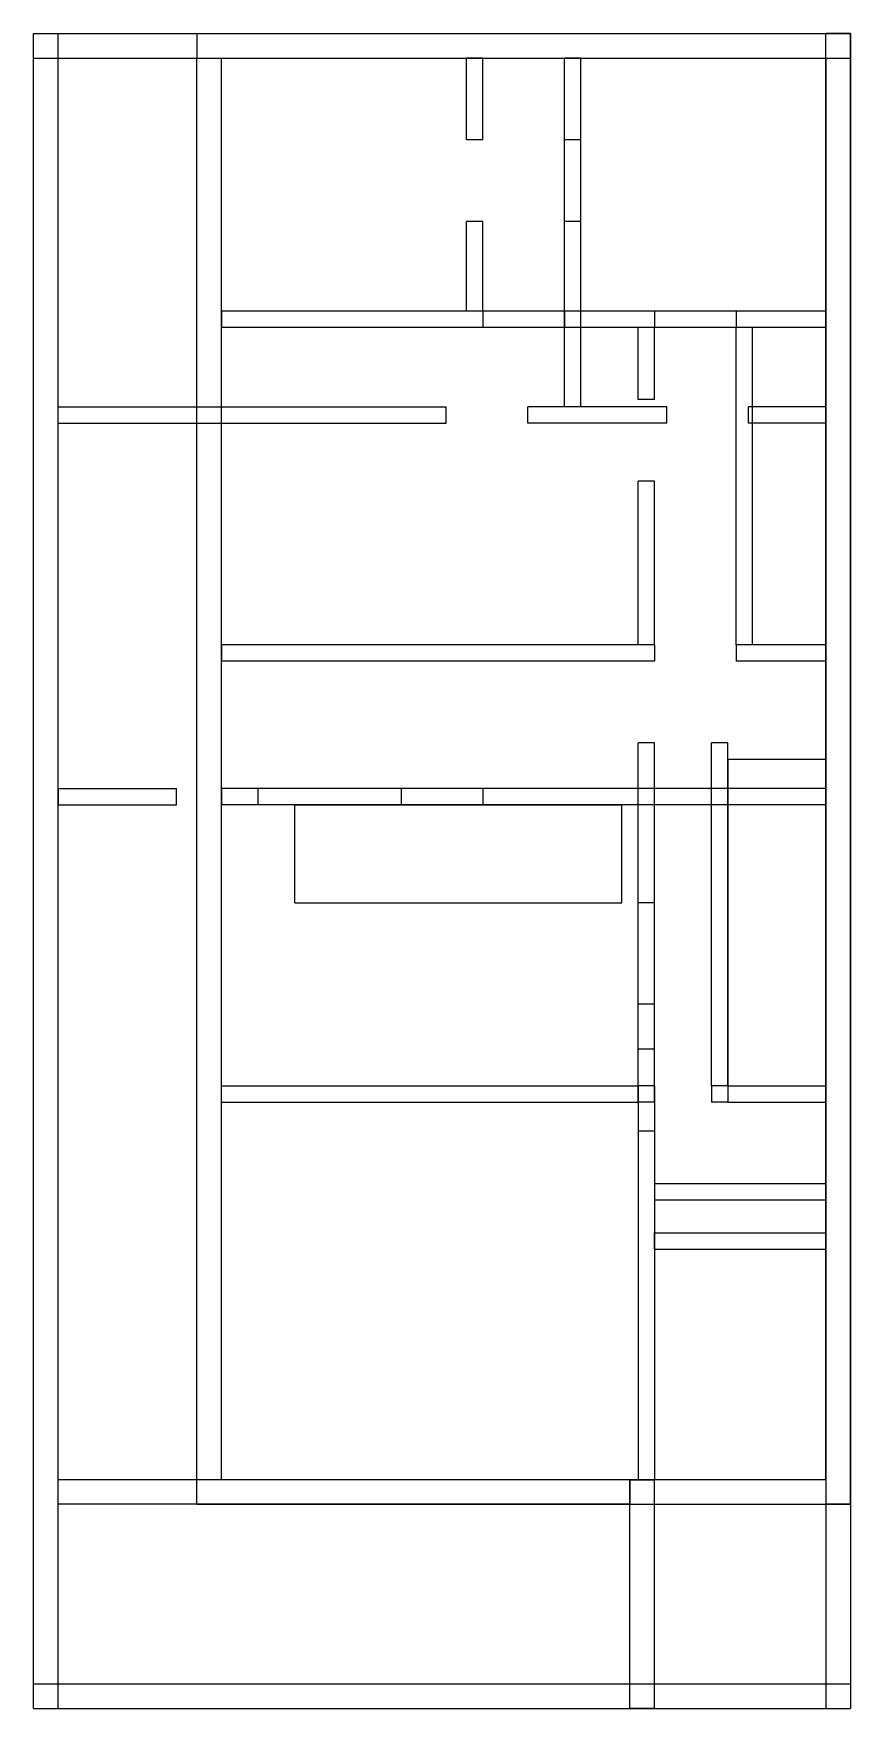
# Model space of a CAD drawing. Extents: x -5200 to 4800, y -9460 to 11040.
import ezdxf

# ---------------------------------------------------------------- set-up
doc = ezdxf.new("R2010")
doc.units = 0

msp = doc.modelspace()

# ---------------------------------------------------------------- linework, layer by layer
for p, q in [((-5200, 11040, 0), (-4900, 11040, 0)), ((-5200, 10740, 0), (-5200, 11040, 0)), ((-5200, 11040, 2850), (-4900, 11040, 2850)), ((-5200, 10740, 2850), (-5200, 11040, 2850)), ((-5200, 11040, 6000), (-4900, 11040, 6000)), ((-5200, 10740, 6000), (-5200, 11040, 6000)), ((-4900, 10740, 0), (-4900, 11040, 0)), ((-4900, 11040, 0), (4500, 11040, 0)), ((-4900, 10740, 2850), (-4900, 11040, 2850)), ((-4900, 11040, 2850), (-3200, 11040, 2850)), ((-4900, 10740, 6000), (-4900, 11040, 6000)), ((-4900, 11040, 6000), (-3200, 11040, 6000)), ((-3200, 11040, 2850), (-3200, 10740, 2850)), ((-3200, 11040, 2850), (-3200, 10740, 2850)), ((-3200, 11040, 2850), (-2900, 11040, 2850)), ((-3200, 11040, 6000), (-3200, 10740, 6000)), ((-3200, 11040, 6000), (-3200, 10740, 6000)), ((-3200, 11040, 6000), (-2900, 11040, 6000)), ((-2900, 11040, 2850), (4500, 11040, 2850)), ((-2900, 11040, 6000), (4500, 11040, 6000)), ((4500, 10740, 0), (4500, 11040, 0)), ((4500, 11040, 0), (4800, 11040, 0)), ((4800, 11040, 2850), (4500, 11040, 2850)), ((4800, 11040, 6000), (4500, 11040, 6000)), ((4800, 10740, 0), (4800, 11040, 0)), ((4800, 11040, 2850), (4800, 10740, 2850)), ((4800, 11040, 6000), (4800, 10740, 6000)), ((-5200, 10740, 0), (-4900, 10740, 0)), ((-5200, -9460, 0), (-5200, 10740, 0)), ((-5200, 10740, 2850), (-4900, 10740, 2850)), ((-5200, -9160, 2850), (-5200, 10740, 2850)), ((-5200, 10740, 6000), (-4900, 10740, 6000)), ((-5200, -9160, 6000), (-5200, 10740, 6000)), ((-4900, -9460, 0), (-4900, 10740, 0)), ((-4900, 10740, 0), (4500, 10740, 0)), ((-4900, -9160, 2850), (-4900, 10740, 2850)), ((-4900, 10740, 2850), (-3200, 10740, 2850)), ((-4900, -9160, 6000), (-4900, 10740, 6000)), ((-4900, 10740, 6000), (-3200, 10740, 6000)), ((-3200, -6660, 2850), (-3200, 10740, 2850)), ((-3200, -6660, 6000), (-3200, 10740, 6000)), ((-2900, -6660, 2850), (-2900, 10740, 2850)), ((-2900, 10740, 2850), (4500, 10740, 2850)), ((-2900, -6660, 6000), (-2900, 10740, 6000)), ((-2900, 10740, 6000), (4500, 10740, 6000)), ((300, 10740, 2850), (100, 10740, 2850)), ((100, 9740, 2850), (100, 10740, 2850)), ((300, 9740, 2850), (300, 10740, 2850)), ((1500, 10740, 0), (1300, 10740, 0)), ((1300, 6470, 0), (1300, 10740, 0)), ((1500, 10740, 2850), (1300, 10740, 2850)), ((1300, 9740, 2850), (1300, 10740, 2850)), ((1500, 6470, 0), (1500, 10740, 0)), ((1500, 9740, 2850), (1500, 10740, 2850)), ((4500, 10740, 0), (4800, 10740, 0)), ((4500, 10740, 0), (4500, -9460, 0)), ((4500, -6660, 2850), (4500, 10740, 2850)), ((4500, -6660, 6000), (4500, 10740, 6000)), ((4800, 10740, 0), (4800, -9460, 0)), ((4800, -6660, 2850), (4800, 10740, 2850)), ((4800, -6660, 6000), (4800, 10740, 6000)), ((300, 9740, 2850), (100, 9740, 2850)), ((1500, 9740, 2850), (1300, 9740, 2850)), ((300, 8740, 2850), (100, 8740, 2850)), ((100, 7640, 2850), (100, 8740, 2850)), ((300, 7640, 2850), (300, 8740, 2850)), ((1500, 8740, 2850), (1300, 8740, 2850)), ((1300, 7640, 2850), (1300, 8740, 2850)), ((1500, 7640, 2850), (1500, 8740, 2850)), ((-2900, 7640, 2850), (-2900, 7440, 2850)), ((300, 7640, 2850), (-2900, 7640, 2850)), ((-2900, 7640, 6000), (-2900, 7440, 6000)), ((2400, 7640, 6000), (-2900, 7640, 6000)), ((300, 7640, 2850), (100, 7640, 2850)), ((300, 7640, 2850), (300, 7440, 2850)), ((1300, 7640, 2850), (1300, 7440, 2850)), ((4500, 7640, 2850), (1300, 7640, 2850)), ((1500, 7640, 2850), (1300, 7640, 2850)), ((2400, 7640, 6000), (2400, 7440, 6000)), ((3400, 7640, 6000), (3400, 7440, 6000)), ((4500, 7640, 6000), (3400, 7640, 6000)), ((4500, 7640, 2850), (4500, 7440, 2850)), ((4500, 7640, 6000), (4500, 7440, 6000)), ((300, 7440, 2850), (-2900, 7440, 2850)), ((2400, 7440, 6000), (-2900, 7440, 6000)), ((4500, 7440, 2850), (1300, 7440, 2850)), ((2400, 7440, 6000), (2200, 7440, 6000)), ((2200, 6560, 6000), (2200, 7440, 6000)), ((2400, 6560, 6000), (2400, 7440, 6000)), ((3600, 7440, 6000), (3400, 7440, 6000)), ((3400, 3560, 6000), (3400, 7440, 6000)), ((4500, 7440, 6000), (3400, 7440, 6000)), ((3600, 3560, 6000), (3600, 7440, 6000)), ((2400, 6560, 6000), (2200, 6560, 6000)), ((-4900, 6270, 0), (-4900, 6470, 0)), ((-4900, 6470, 0), (-150, 6470, 0)), ((-150, 6270, 0), (-150, 6470, 0)), ((2550, 6470, 0), (850, 6470, 0)), ((850, 6270, 0), (850, 6470, 0)), ((1500, 6470, 0), (1300, 6470, 0)), ((2550, 6270, 0), (2550, 6470, 0)), ((4500, 6470, 0), (3550, 6470, 0)), ((3550, 6270, 0), (3550, 6470, 0)), ((4500, 6270, 0), (4500, 6470, 0)), ((-4900, 6270, 0), (-150, 6270, 0)), ((2550, 6270, 0), (850, 6270, 0)), ((4500, 6270, 0), (3550, 6270, 0)), ((2400, 5560, 6000), (2200, 5560, 6000)), ((2200, 3560, 6000), (2200, 5560, 6000)), ((2400, 3560, 6000), (2400, 5560, 6000)), ((-2900, 3560, 6000), (-2900, 3360, 6000)), ((2400, 3560, 6000), (-2900, 3560, 6000)), ((2400, 3560, 6000), (2200, 3560, 6000)), ((2400, 3560, 6000), (2400, 3360, 6000)), ((3400, 3560, 6000), (3400, 3360, 6000)), ((4500, 3560, 6000), (3400, 3560, 6000)), ((3600, 3560, 6000), (3400, 3560, 6000)), ((4500, 3560, 6000), (4500, 3360, 6000)), ((2400, 3360, 6000), (-2900, 3360, 6000)), ((4500, 3360, 6000), (3400, 3360, 6000)), ((2400, 2360, 6000), (2200, 2360, 6000)), ((2200, -2040, 6000), (2200, 2360, 6000)), ((2400, -2040, 6000), (2400, 2360, 6000)), ((3300, 2360, 6000), (3100, 2360, 6000)), ((3100, -1840, 6000), (3100, 2360, 6000)), ((3300, -1840, 6000), (3300, 2360, 6000)), ((3300, 2160, 2850), (4500, 2160, 2850)), ((3300, 2160, 2850), (3300, -1840, 2850)), ((4500, 2160, 2850), (4500, -1840, 2850)), ((-4900, 1800, 0), (-4900, 1600, 0)), ((-4900, 1800, 0), (-3450, 1800, 0)), ((-3450, 1600, 0), (-3450, 1800, 0)), ((-2900, 1800, 2850), (-2900, 1600, 2850)), ((-700, 1800, 2850), (-2900, 1800, 2850)), ((4500, 1800, 0), (-2450, 1800, 0)), ((-2450, 1600, 0), (-2450, 1800, 0)), ((-700, 1800, 2850), (-700, 1600, 2850)), ((2400, 1800, 2850), (300, 1800, 2850)), ((300, 1800, 2850), (300, 1600, 2850)), ((2400, 1600, 2850), (2400, 1800, 2850)), ((4500, 1600, 0), (4500, 1800, 0)), ((-4900, 1600, 0), (-3450, 1600, 0)), ((-700, 1600, 2850), (-2900, 1600, 2850)), ((4500, 1600, 0), (-2450, 1600, 0)), ((-2000, 400, 0), (-2000, 1600, 0)), ((-2000, 1600, 0), (2000, 1600, 0)), ((2400, 1600, 2850), (300, 1600, 2850)), ((2000, 400, 0), (2000, 1600, 0)), ((2400, 1600, 0), (2200, 1600, 0)), ((2200, -1390, 0), (2200, 1600, 0)), ((2400, -1390, 0), (2400, 1600, 0)), ((-2000, 400, 0), (2000, 400, 0)), ((2400, 400, 2850), (2200, 400, 2850)), ((2200, -840, 2850), (2200, 400, 2850)), ((2400, -840, 2850), (2400, 400, 2850)), ((2400, -840, 2850), (2200, -840, 2850)), ((2400, -1390, 0), (2200, -1390, 0)), ((-2900, -2040, 6000), (-2900, -1840, 6000)), ((-2900, -1840, 6000), (2200, -1840, 6000)), ((2400, -1840, 2850), (2200, -1840, 2850)), ((2200, -1840, 2850), (2200, -6660, 2850)), ((2200, -2040, 6000), (2200, -1840, 6000)), ((2400, -1840, 2850), (2400, -6660, 2850)), ((3300, -1840, 6000), (3100, -1840, 6000)), ((3100, -1840, 6000), (3100, -2040, 6000)), ((3300, -1840, 2850), (4500, -1840, 2850)), ((3300, -1840, 6000), (3300, -2040, 6000)), ((3300, -1840, 6000), (4500, -1840, 6000)), ((4500, -1840, 6000), (4500, -2040, 6000)), ((-2900, -2040, 6000), (2200, -2040, 6000)), ((2400, -2040, 6000), (2200, -2040, 6000)), ((3300, -2040, 6000), (3100, -2040, 6000)), ((3300, -2040, 6000), (4500, -2040, 6000)), ((2200, -2390, 0), (2400, -2390, 0)), ((2200, -2390, 0), (2200, -6660, 0)), ((2400, -2390, 0), (2400, -6660, 0)), ((2400, -3040, 2850), (2400, -3240, 2850)), ((4500, -3040, 2850), (2400, -3040, 2850)), ((4500, -3040, 2850), (4500, -3240, 2850)), ((4500, -3240, 2850), (2400, -3240, 2850)), ((2400, -3840, 0), (2400, -3640, 0)), ((2400, -3640, 0), (4500, -3640, 0)), ((4500, -3840, 0), (4500, -3640, 0)), ((2400, -3840, 0), (4500, -3840, 0)), ((2100, -6660, 0), (-4900, -6660, 0)), ((-4900, -6960, 0), (-4900, -6660, 0)), ((-3200, -6960, 2850), (-3200, -6660, 2850)), ((-3200, -6960, 6000), (-3200, -6660, 6000)), ((4500, -6660, 2850), (-2900, -6660, 2850)), ((4500, -6660, 6000), (-2900, -6660, 6000)), ((2100, -6660, 0), (2100, -6960, 0)), ((2100, -9460, 0), (2100, -6660, 0)), ((2100, -6660, 0), (2400, -6660, 0)), ((2400, -6660, 0), (2200, -6660, 0)), ((2200, -6660, 2850), (2400, -6660, 2850)), ((2400, -9460, 0), (2400, -6660, 0)), ((4800, -6960, 2850), (4800, -6660, 2850)), ((4800, -6960, 6000), (4800, -6660, 6000)), ((2100, -6960, 0), (-4900, -6960, 0)), ((-3200, -6960, 2850), (-2900, -6960, 2850)), ((-3200, -6960, 6000), (-2900, -6960, 6000)), ((-2900, -6960, 2850), (4500, -6960, 2850)), ((-2900, -6960, 6000), (4500, -6960, 6000)), ((4500, -6960, 2850), (4500, -9160, 2850)), ((4500, -6960, 2850), (4800, -6960, 2850)), ((4500, -6960, 2850), (4500, -6960, 2850)), ((4800, -6960, 2850), (4500, -6960, 2850)), ((4500, -6960, 6000), (4500, -9160, 6000)), ((4500, -6960, 6000), (4800, -6960, 6000)), ((4500, -6960, 6000), (4500, -6960, 6000)), ((4800, -6960, 6000), (4500, -6960, 6000)), ((4800, -6960, 2850), (4800, -9160, 2850)), ((4800, -6960, 2850), (4800, -6960, 2850)), ((4800, -6960, 6000), (4800, -9160, 6000)), ((4800, -6960, 6000), (4800, -6960, 6000)), ((-5200, -9460, 2850), (-5200, -9160, 2850)), ((-5200, -9160, 2850), (-4900, -9160, 2850)), ((-5200, -9460, 6000), (-5200, -9160, 6000)), ((-5200, -9160, 6000), (-4900, -9160, 6000)), ((-4900, -9460, 2850), (-4900, -9160, 2850)), ((-4900, -9160, 2850), (4500, -9160, 2850)), ((-4900, -9460, 6000), (-4900, -9160, 6000)), ((-4900, -9160, 6000), (4500, -9160, 6000)), ((4500, -9160, 2850), (4500, -9460, 2850)), ((4500, -9160, 2850), (4800, -9160, 2850)), ((4500, -9160, 6000), (4500, -9460, 6000)), ((4500, -9160, 6000), (4800, -9160, 6000)), ((4800, -9160, 2850), (4800, -9460, 2850)), ((4800, -9160, 6000), (4800, -9460, 6000)), ((-5200, -9460, 0), (-4900, -9460, 0)), ((-5200, -9460, 2850), (-4900, -9460, 2850)), ((-5200, -9460, 6000), (-4900, -9460, 6000)), ((-4900, -9460, 2850), (4500, -9460, 2850)), ((-4900, -9460, 6000), (4500, -9460, 6000)), ((2400, -9460, 0), (2100, -9460, 0)), ((4500, -9460, 0), (4800, -9460, 0)), ((4500, -9460, 2850), (4800, -9460, 2850)), ((4500, -9460, 6000), (4800, -9460, 6000))]:
    msp.add_line(p, q)

doc.saveas('drawing.dxf')
